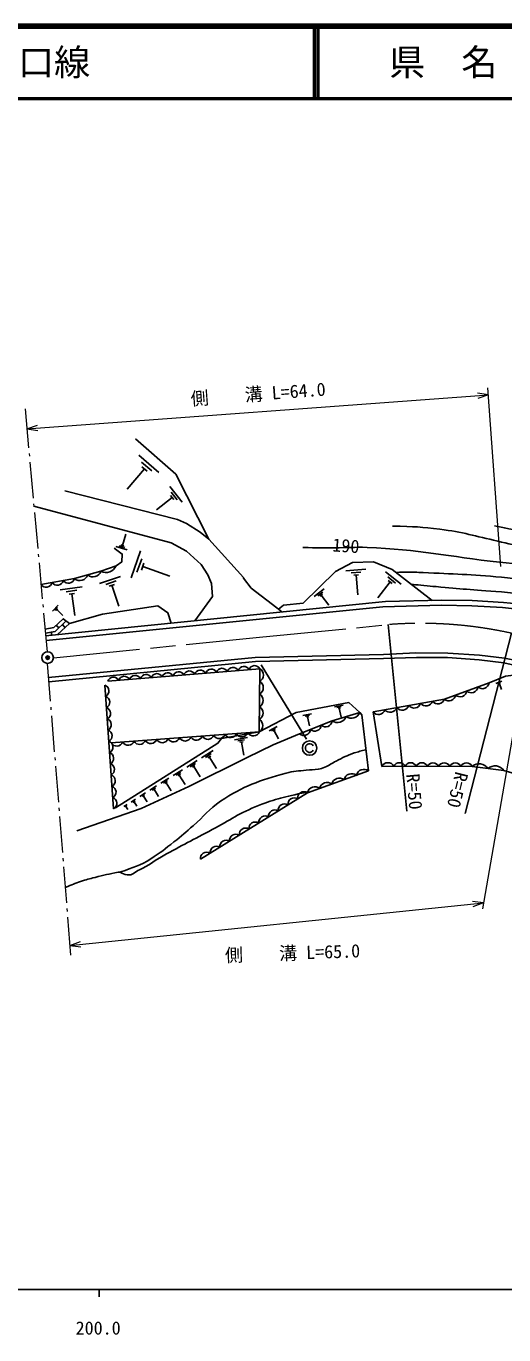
# Model space of a CAD drawing. Units: millimetres, scale not verified. Extents: x 40000 to 680000, y 20000 to 380000.
# Drawn here: x 257876 to 324021, y 198715 to 380000 of the extents above; entities that cross this region are included whole.
import ezdxf
from ezdxf.enums import TextEntityAlignment as Align

# ---------------------------------------------------------------- set-up
doc = ezdxf.new("R2010")
doc.units = ezdxf.units.MM
doc.header["$LTSCALE"] = 1000
doc.header["$PDMODE"] = 32
doc.header["$PDSIZE"] = 500
doc.linetypes.add('CHAIN', pattern=[18.5, 12, -1.5, 3.5, -1.5])
for name, color, linetype, lineweight in [('M-BGD', 7, 'Continuous', 25), ('M-BMK', 2, 'CHAIN', 13), ('M-BMK-HTXT', 7, 'Continuous', 13), ('M-BMK-SRVR', 3, 'Continuous', 25), ('M-STR-HTXT', 7, 'Continuous', 13), ('M-STR-STRC', 7, 'Continuous', 25), ('M-TTL', 2, 'Continuous', 140), ('M-TTL-BAND', 7, 'Continuous', 25), ('M-TTL-LINE', 7, 'Continuous', 50)]:
    doc.layers.add(name, color=color, linetype=linetype, lineweight=lineweight)
doc.layers.add('M-OTRS', color=6, linetype='Continuous')
doc.layers.add('M-TTL-TXT', color=7, linetype='Continuous')
doc.styles.add('ＭＳ ゴシック', font='')
doc.styles.get('ＭＳ ゴシック').set_extended_font_data('MS Gothic')

msp = doc.modelspace()

# ---------------------------------------------------------------- linework, layer by layer
at = {"layer": 'M-BGD'}
for p, q in [((273463, 320560), (276259, 318168)), ((273863, 319612), (275261, 318416)), ((274263, 318665), (271871, 315869)), ((273914, 318964), (274613, 318366)), ((277790, 316224), (279489, 314050)), ((277943, 315468), (278793, 314381)), ((278096, 314712), (275922, 313014)), ((277884, 314984), (278308, 314440)), ((271199, 308076), (271667, 309637)), ((271863, 307452), (270302, 307919)), ((271531, 307764), (270750, 307998)), ((271394, 308017), (271004, 308134)), ((272417, 303586), (273730, 307330)), ((273213, 304358), (273870, 306230)), ((273845, 304662), (274174, 305598)), ((274010, 305130), (277753, 303817)), ((302148, 304552), (304900, 304758)), ((268037, 302786), (270937, 303760)), ((268884, 302667), (270334, 303154)), ((302862, 304259), (304238, 304363)), ((303232, 303941), (303919, 303993)), ((303576, 303967), (303782, 301216)), ((308283, 303006), (306595, 300823)), ((307613, 304396), (309796, 302708)), ((307948, 303701), (309040, 302857)), ((308010, 303217), (308556, 302795)), ((262586, 301930), (265617, 302344)), ((263396, 301654), (264911, 301861)), ((263826, 301327), (264584, 301431)), ((264205, 301379), (264619, 298348)), ((269368, 302426), (270093, 302670)), ((269730, 302548), (270705, 299648)), ((297775, 300989), (299159, 302043)), ((298253, 301079), (298945, 301606)), ((298558, 301038), (298903, 301302)), ((298731, 301170), (299785, 299786)), ((261517, 298956), (262313, 299797)), ((261821, 299067), (262219, 299488)), ((262026, 299073), (262225, 299283)), ((262125, 299178), (262966, 298382)), ((261375, 296073), (261394, 295638)), ((262021, 296996), (262426, 296662)), ((262889, 297107), (263266, 296673)), ((269981, 271596), (268788, 288712)), ((322918, 288960), (323735, 289259)), ((323159, 288933), (323568, 289082)), ((323299, 288868), (323503, 288942)), ((323401, 288905), (323700, 288088)), ((296176, 284498), (297406, 284756)), ((300556, 285695), (301785, 285953)), ((300895, 285606), (301510, 285735)), ((301081, 285484), (301389, 285549)), ((301235, 285516), (301493, 284287)), ((302556, 286327), (304083, 284940)), ((307123, 277462), (305907, 285011)), ((291508, 282386), (292619, 282973)), ((296516, 284408), (297130, 284538)), ((296702, 284287), (297009, 284352)), ((296855, 284319), (297114, 283090)), ((286705, 281140), (288536, 281451)), ((287202, 280989), (288117, 281145)), ((291859, 282393), (292415, 282687)), ((292071, 282328), (292349, 282475)), ((292210, 282401), (292797, 281290)), ((282163, 278660), (283784, 279680)), ((282695, 278712), (283506, 279223)), ((287469, 280799), (287927, 280877)), ((287698, 280838), (288009, 279007)), ((280114, 277370), (281569, 278286)), ((280592, 277418), (281320, 277875)), ((280889, 277350), (281252, 277579)), ((281070, 277465), (281986, 276010)), ((283026, 278637), (283431, 278892)), ((283228, 278765), (284248, 277144)), ((276536, 275118), (277641, 275814)), ((278223, 276180), (279517, 276995)), ((278648, 276222), (279296, 276629)), ((278912, 276162), (279236, 276366)), ((279074, 276264), (279888, 274970)), ((273631, 273290), (274410, 273780)), ((275010, 274158), (275944, 274746)), ((275317, 274188), (275784, 274482)), ((275507, 274145), (275741, 274292)), ((275624, 274218), (276212, 273284)), ((276899, 275154), (277451, 275501)), ((277124, 275103), (277400, 275276)), ((277262, 275189), (277958, 274084)), ((271419, 271897), (271838, 272161)), ((271589, 271858), (271799, 271990)), ((272415, 272524), (273034, 272914)), ((272667, 272467), (272977, 272662)), ((272822, 272564), (273211, 271945)), ((273887, 273315), (274277, 273560)), ((274046, 273279), (274241, 273401)), ((274143, 273340), (274634, 272561)), ((271694, 271924), (271958, 271505))]:
    msp.add_line(p, q, dxfattribs=at)
for points in [[(283166, 308914), (278618, 317935), (272998, 322819)], [(260626, 294903), (307274, 299567), (315413, 299772), (319586, 299698), (323847, 299467), (326729, 299168), (334609, 297740), (344336, 295673), (351169, 294052), (354825, 292699), (356986, 292061), (360378, 291384), (363766, 291038), (366275, 291250), (370309, 291957), (374092, 292952), (377629, 294077), (382336, 296149), (409349, 310790), (413971, 312777), (417787, 314088), (420062, 314743), (425787, 315920), (429725, 316412)], [(263209, 315630), (278845, 311673), (280074, 311121), (281980, 309890), (283166, 308914), (287993, 303612), (287993, 303527), (289051, 302170), (292609, 299411), (293279, 298854)], [(258941, 313510), (277952, 308410), (280070, 307264), (282103, 305440), (283034, 303998), (283542, 302810), (283667, 300988), (281235, 297639)], [(259925, 302640), (264581, 303465), (268225, 304499), (270319, 305259), (271109, 305782), (271173, 306860), (270063, 307682)], [(292806, 299248), (293520, 299804), (296226, 300092), (300709, 304479), (303087, 305696), (305985, 305776), (308579, 304752), (314113, 300455)], [(260567, 295554), (307622, 300301), (315455, 300487), (319639, 300442), (323977, 300185), (326903, 299887)], [(262216, 295721), (263893, 297243), (268430, 298566), (276115, 299722), (277492, 298751), (277967, 297310)], [(263893, 297243), (262998, 297916), (261717, 296710), (260483, 296474)], [(260533, 295928), (261909, 296166), (263409, 297607)], [(260950, 289774), (289581, 292542), (307353, 292955), (311846, 293205), (316254, 293159), (320662, 292858), (324137, 292431), (326008, 292066)], [(260998, 289169), (289614, 291991), (307375, 292404), (311911, 292546), (316217, 292540), (320593, 292231), (324024, 291785), (325879, 291390)], [(269656, 280711), (290147, 282232), (290241, 290978), (269178, 289253)], [(321974, 289022), (324270, 289945), (330806, 290766)], [(305907, 285011), (315802, 286788), (321974, 289022)], [(401572, 286962), (396624, 283360), (391377, 279469), (387558, 277836), (380245, 275530), (372463, 273321), (367047, 272216), (361307, 271567), (350632, 271039), (345228, 271303), (340365, 272168), (324021, 276875), (319626, 277452), (308797, 277476), (307123, 277462)], [(270228, 271738), (284422, 280673), (284926, 281345), (290147, 282232), (295242, 284924), (302556, 286327)], [(295749, 281974), (300250, 283769), (304083, 284940)], [(304083, 284940), (304367, 284591), (305298, 276821)], [(264900, 268513), (273816, 271640), (280414, 274665), (288479, 278708), (292073, 280452), (295749, 281974)], [(305298, 276821), (296825, 273809), (281995, 264586)]]:
    msp.add_lwpolyline(points, dxfattribs=at)
for centre, radius, start, end in [((268933, 305811), 1492, 241.62121, 338.28639), ((260636, 303143), 871, 215.25945, 344.83116), ((262188, 303418), 871, 215.25945, 344.83116), ((263740, 303693), 871, 215.25945, 344.83116), ((265315, 304345), 1146, 230.16223, 341.51414), ((267137, 304862), 1146, 230.16223, 341.51414), ((272965, 289242), 820, 27.63708, 161.72798), ((274470, 289366), 820, 27.63708, 161.72798), ((275974, 289489), 820, 27.63708, 161.72798), ((277479, 289612), 820, 27.63708, 161.72798), ((278983, 289735), 820, 27.63708, 161.72798), ((280488, 289858), 820, 27.63708, 161.72798), ((281992, 289982), 820, 27.63708, 161.72798), ((283497, 290105), 820, 27.63708, 161.72798), ((285001, 290228), 820, 27.63708, 161.72798), ((286506, 290351), 820, 27.63708, 161.72798), ((288010, 290475), 820, 27.63708, 161.72798), ((289515, 290598), 820, 27.63708, 161.72798), ((289717, 290109), 1015, 299.87546, 58.89213), ((268485, 287910), 858, 298.65763, 69.31551), ((269956, 288996), 820, 27.63708, 161.72798), ((271461, 289119), 820, 27.63708, 161.72798), ((289698, 288360), 1015, 299.87546, 58.89213), ((319515, 288582), 923, 227.17921, 352.6079), ((321058, 289141), 923, 227.17921, 352.6079), ((268593, 286354), 858, 298.65763, 69.31551), ((289679, 286611), 1015, 299.87546, 58.89213), ((313248, 286789), 952, 218.52361, 341.84123), ((314897, 287085), 952, 218.52361, 341.84123), ((316429, 287465), 923, 227.17921, 352.6079), ((317972, 288024), 923, 227.17921, 352.6079), ((268702, 284798), 858, 298.65763, 69.31551), ((289660, 284861), 1015, 299.87546, 58.89213), ((302904, 285368), 1253, 233.9314, 340.03605), ((306651, 285604), 952, 218.52361, 341.84123), ((308300, 285900), 952, 218.52361, 341.84123), ((309950, 286196), 952, 218.52361, 341.84123), ((311599, 286492), 952, 218.52361, 341.84123), ((268810, 283242), 858, 298.65763, 69.31551), ((289641, 283112), 1015, 299.87546, 58.89213), ((297850, 283246), 902, 228.22404, 355.2538), ((299351, 283844), 902, 228.22404, 355.2538), ((300988, 284783), 1253, 233.9314, 340.03605), ((268918, 281686), 858, 298.65763, 69.31551), ((273569, 281377), 874, 209.60252, 338.88841), ((275145, 281494), 874, 209.60252, 338.88841), ((276722, 281611), 874, 209.60252, 338.88841), ((278298, 281728), 874, 209.60252, 338.88841), ((279874, 281845), 874, 209.60252, 338.88841), ((281450, 281962), 874, 209.60252, 338.88841), ((283026, 282079), 874, 209.60252, 338.88841), ((284603, 282196), 874, 209.60252, 338.88841), ((286179, 282313), 874, 209.60252, 338.88841), ((287755, 282430), 874, 209.60252, 338.88841), ((289331, 282547), 874, 209.60252, 338.88841), ((296350, 282647), 902, 228.22404, 355.2538), ((269027, 280130), 858, 298.65763, 69.31551), ((269135, 278573), 858, 298.65763, 69.31551), ((270417, 281143), 874, 209.60252, 338.88841), ((271993, 281260), 874, 209.60252, 338.88841), ((269244, 277017), 858, 298.65763, 69.31551), ((307964, 277018), 950, 28.76614, 152.19305), ((309570, 277126), 848, 24.11325, 155.6326), ((311117, 277122), 848, 24.11325, 155.6326), ((312664, 277119), 848, 24.11325, 155.6326), ((314211, 277115), 848, 24.11325, 155.6326), ((315758, 277112), 848, 24.11325, 155.6326), ((317305, 277108), 848, 24.11325, 155.6326), ((318852, 277105), 848, 24.11325, 155.6326), ((320597, 276338), 1478, 33.9599, 131.09698), ((322795, 276050), 1478, 33.9599, 131.09698), ((269352, 275461), 858, 298.65763, 69.31551), ((301249, 274789), 1059, 51.42035, 167.72002), ((302943, 275391), 1059, 51.42035, 167.72002), ((304638, 275994), 1059, 51.42035, 167.72002), ((269461, 273905), 858, 298.65763, 69.31551), ((296352, 273067), 880, 57.46567, 186.28618), ((297860, 273584), 1059, 51.42035, 167.72002), ((299554, 274186), 1059, 51.42035, 167.72002), ((269569, 272349), 858, 298.65763, 69.31551), ((293655, 271390), 880, 57.46567, 186.28618), ((295004, 272229), 880, 57.46567, 186.28618), ((290959, 269713), 880, 57.46567, 186.28618), ((292307, 270552), 880, 57.46567, 186.28618), ((288262, 268037), 880, 57.46567, 186.28618), ((289611, 268875), 880, 57.46567, 186.28618), ((285566, 266360), 880, 57.46567, 186.28618), ((286914, 267198), 880, 57.46567, 186.28618), ((282870, 264683), 880, 57.46567, 186.28618), ((284218, 265521), 880, 57.46567, 186.28618)]:
    msp.add_arc(centre, radius, start, end, dxfattribs=at)
for points, knots in [([(308599, 310756), (311682, 310679), (312621, 310626), (315177, 310309), (318343, 309915), (320067, 309372), (323177, 308665), (326095, 308002), (327705, 307532), (330593, 306751), (334564, 305677), (336810, 305135), (340721, 303860), (343809, 302852), (345442, 302004), (348540, 301028), (350138, 300524), (351021, 300164), (352670, 299864), (357697, 298952), (360537, 297871), (365638, 298157), (368497, 298317), (370120, 298513), (372887, 299252), (376700, 300271), (378825, 300946), (382469, 302465), (384791, 303432), (385998, 304183), (388243, 305320), (390206, 306314), (391269, 306944), (393240, 307922), (395598, 309093), (397007, 309574), (399319, 310831), (404382, 313585), (407236, 315126), (412026, 318332), (413408, 319257), (414166, 319800), (415504, 320787), (418616, 323082), (420424, 324287), (423436, 326713), (423964, 327139), (424242, 327398), (424764, 327831), (425399, 328360), (425806, 328596), (426405, 329166), (426920, 329656), (427094, 329850), (427646, 330497)], [0, 0, 0, 0, 1, 1, 1, 2, 2, 2, 3, 3, 3, 4, 4, 4, 5, 5, 5, 6, 6, 6, 7, 7, 7, 8, 8, 8, 9, 9, 9, 10, 10, 10, 11, 11, 11, 12, 12, 12, 13, 13, 13, 14, 14, 14, 15, 15, 15, 16, 16, 16, 17, 17, 17, 18, 18, 18, 18]), ([(322725, 310765), (326743, 309986), (327865, 309804), (331104, 308955), (333202, 308404), (334375, 308081), (336443, 307424), (341172, 305920), (343573, 304367), (348307, 302878), (350146, 302299), (351149, 301828), (353053, 301517), (357967, 300713), (360758, 299741), (365724, 300106), (368193, 300288), (369644, 300229), (371998, 300991), (380615, 303779), (385262, 305964), (393327, 310084), (398189, 312568), (400769, 314236), (405413, 317109), (408299, 318894), (409881, 319951), (412665, 321891), (416762, 324747), (418058, 325857), (422803, 329681)], [0, 0, 0, 0, 1, 1, 1, 2, 2, 2, 3, 3, 3, 4, 4, 4, 5, 5, 5, 6, 6, 6, 7, 7, 7, 8, 8, 8, 9, 9, 9, 10, 10, 10, 10]), ([(296195, 307777), (298325, 307746), (298874, 307738), (300591, 307741), (302344, 307743), (303326, 307856), (305078, 307792), (312286, 307527), (316260, 306529), (323429, 305740), (326028, 305455), (327499, 305412), (330083, 305014), (333869, 304430), (335901, 303634), (339580, 302569), (341580, 301990), (342639, 301474), (344624, 300846), (347614, 299900), (349262, 299245), (352329, 298593), (357434, 297507), (360333, 296617), (365552, 296673), (368000, 296700), (369373, 296916), (371783, 297346), (375047, 297928), (376236, 298429), (379923, 299754)], [0, 0, 0, 0, 1, 1, 1, 2, 2, 2, 3, 3, 3, 4, 4, 4, 5, 5, 5, 6, 6, 6, 7, 7, 7, 8, 8, 8, 9, 9, 9, 10, 10, 10, 10]), ([(309109, 304340), (309844, 304371), (310044, 304375), (310643, 304377), (311498, 304381), (311977, 304347), (312831, 304309), (317073, 304120), (319452, 304034), (323681, 303663), (326016, 303459), (327302, 303147), (329615, 302768), (332895, 302230), (334723, 301852), (337963, 301107), (338486, 300987), (338764, 300861), (339280, 300714), (341302, 300137), (342441, 299838), (344468, 299280), (347403, 298473), (349010, 297864), (351989, 297237), (357207, 296139), (360136, 294903), (365465, 295063), (367668, 295129), (368874, 295536), (371033, 295977), (373373, 296455), (374166, 296683), (376963, 297465)], [0, 0, 0, 0, 1, 1, 1, 2, 2, 2, 3, 3, 3, 4, 4, 4, 5, 5, 5, 6, 6, 6, 7, 7, 7, 8, 8, 8, 9, 9, 9, 10, 10, 10, 11, 11, 11, 11]), ([(311246, 302681), (312076, 302603), (312284, 302583), (312949, 302520), (313614, 302457), (313987, 302420), (314652, 302358), (318191, 302028), (319319, 301962), (323722, 301629)], [0, 0, 0, 0, 1, 1, 1, 2, 2, 2, 3, 3, 3, 3]), ([(323722, 301629), (330515, 300874), (332390, 300783), (337877, 299793), (338938, 299602), (339535, 299508), (340589, 299282), (342859, 298796), (344105, 298408), (346338, 297774), (348476, 297166), (349560, 296433), (351733, 295966), (357003, 294832), (359990, 293928), (365380, 293919), (366717, 293916), (367455, 294130), (368780, 294312), (369756, 294446), (370308, 294506), (371270, 294720), (373044, 295116), (373676, 295474), (375632, 296342)], [0, 0, 0, 0, 1, 1, 1, 2, 2, 2, 3, 3, 3, 4, 4, 4, 5, 5, 5, 6, 6, 6, 7, 7, 7, 8, 8, 8, 8]), ([(263284, 260676), (264286, 261100), (264571, 261224), (265420, 261508), (266186, 261765), (266626, 261876), (267406, 262085), (268639, 262414), (269346, 262535), (270597, 262789), (270754, 262821), (270850, 262801), (271001, 262853), (272677, 263426), (273648, 263741), (275156, 264671), (276467, 265480), (277128, 266047), (278337, 267000), (279408, 267843), (279979, 268352), (281010, 269244), (282509, 270539), (283140, 271527), (284785, 272631), (287988, 274780), (290150, 275465), (293859, 276522), (294927, 276826), (295568, 276813), (296672, 276929), (297315, 276996), (297685, 276956), (298321, 277073), (298685, 277140), (298892, 277187), (299234, 277329), (299875, 277595), (300165, 277885), (300787, 278194), (301755, 278675), (302288, 278982), (303317, 279315), (303944, 279517), (304180, 279587), (304947, 279753)], [0, 0, 0, 0, 1, 1, 1, 2, 2, 2, 3, 3, 3, 4, 4, 4, 5, 5, 5, 6, 6, 6, 7, 7, 7, 8, 8, 8, 9, 9, 9, 10, 10, 10, 11, 11, 11, 12, 12, 12, 13, 13, 13, 14, 14, 14, 15, 15, 15, 15]), ([(270871, 262829), (271227, 262584), (271466, 262482), (271891, 262428), (272599, 262338), (272928, 262837), (273572, 263146), (274901, 263784), (275537, 264342), (276825, 265061), (279462, 266532), (280969, 267302), (283638, 268713), (286129, 270029), (287414, 271014), (290041, 272033), (292522, 272995), (293550, 273223), (296605, 273861)], [0, 0, 0, 0, 1, 1, 1, 2, 2, 2, 3, 3, 3, 4, 4, 4, 5, 5, 5, 6, 6, 6, 6])]:
    msp.add_open_spline(points, degree=3, knots=knots, dxfattribs=at)
at = {"layer": 'M-BMK'}
msp.add_lwpolyline([(261644, 292501), (290207, 295344), (307991, 297098)], dxfattribs=at)
msp.add_arc((312501, 238858), 58414, 77.55827, 94.42798, dxfattribs=at)
at = {"layer": 'M-BMK-HTXT'}
for p, q in [((257721, 326984), (258208, 321606)), ((258280, 320809), (258316, 320411)), ((258388, 319614), (258839, 314635)), ((258911, 313838), (258947, 313439)), ((259019, 312643), (259470, 307663)), ((259542, 306866), (259578, 306468)), ((259651, 305671), (260101, 300692)), ((260174, 299895), (260210, 299497)), ((260282, 298700), (260769, 293322)), ((260793, 291727), (261214, 286473)), ((261278, 285676), (261310, 285277)), ((261374, 284479), (261774, 279495)), ((261838, 278698), (261870, 278299)), ((261934, 277502), (262334, 272518)), ((262398, 271720), (262430, 271322)), ((262494, 270524), (262894, 265540)), ((262958, 264743), (262990, 264344)), ((263054, 263547), (263454, 258563)), ((263518, 257765), (263550, 257366)), ((263614, 256569), (264035, 251315))]:
    msp.add_line(p, q, dxfattribs=at)
at = {"layer": 'M-BMK-SRVR'}
for p, q in [((307991, 297098), (310590, 271234)), ((318646, 270946), (325086, 295900))]:
    msp.add_line(p, q, dxfattribs=at)
msp.add_circle((260844, 292525), 800, dxfattribs=at)
at = {"layer": 'M-OTRS'}
msp.add_point((260844, 292525), dxfattribs=at)
at = {"layer": 'M-STR-HTXT'}
for p, q in [((257969, 324242), (321880, 328909)), ((321880, 328909), (320356, 329174)), ((321880, 328909), (320411, 328426)), ((323613, 305172), (321807, 329907)), ((257969, 324242), (259438, 324725)), ((257969, 324242), (259492, 323977)), ((326050, 286393), (321058, 257724)), ((263927, 252668), (321201, 258544)), ((321201, 258544), (319670, 258764)), ((321201, 258544), (319747, 258018)), ((263927, 252668), (265381, 253194)), ((263927, 252668), (265457, 252448))]:
    msp.add_line(p, q, dxfattribs=at)
at = {"layer": 'M-STR-STRC'}
for p, q in [((296690, 281246), (290421, 291550)), ((296622, 280303), (296572, 280103)), ((296572, 280103), (296572, 279903)), ((296572, 279903), (296622, 279703)), ((296722, 280453), (296622, 280303)), ((296622, 279703), (296722, 279553)), ((296872, 280553), (296722, 280453)), ((296722, 279553), (296872, 279453)), ((297022, 280603), (296872, 280553)), ((296872, 279453), (297022, 279403)), ((297222, 280603), (297022, 280603)), ((297022, 279403), (297222, 279403)), ((297372, 280553), (297222, 280603)), ((297222, 279403), (297372, 279453)), ((297522, 280453), (297372, 280553)), ((297372, 279453), (297522, 279553)), ((297622, 280303), (297522, 280453)), ((297522, 279553), (297622, 279703))]:
    msp.add_line(p, q, dxfattribs=at)
msp.add_circle((297122, 280003), 1000, dxfattribs=at)
at = {"layer": 'M-TTL'}
msp.add_line((680000, 380000), (40000, 380000), dxfattribs=at)
at = {"layer": 'M-TTL-BAND'}
for p, q in [((40000, 205000), (579000, 205000)), ((268000, 205000), (268000, 204000))]:
    msp.add_line(p, q, dxfattribs=at)
at = {"layer": 'M-TTL-LINE'}
for p, q in [((297750, 380000), (297750, 370000)), ((298250, 380000), (298250, 370000)), ((40000, 370000), (680000, 370000))]:
    msp.add_line(p, q, dxfattribs=at)

# ---------------------------------------------------------------- texts
at = {"layer": 'M-BGD', "style": 'ＭＳ ゴシック'}
msp.add_text('190', height=1833, rotation=355.93, dxfattribs=at).set_placement((300186, 306699), align=Align.BOTTOM_LEFT)
at = {"layer": 'M-BMK-SRVR', "style": 'ＭＳ ゴシック'}
for rotation, p in [(274.93, (311423, 276454)), (256.248, (318220, 276621))]:
    msp.add_text('R=50', height=1833, rotation=rotation, dxfattribs=at).set_placement(p, align=Align.MIDDLE_LEFT)
at = {"layer": 'M-STR-HTXT', "style": 'ＭＳ ゴシック'}
for s, rotation, p in [('側\u3000\u3000溝 L=64.0', 4.177, (290102, 327591)), ('側\u3000\u3000溝 L=65.0', 1.961, (294812, 250145))]:
    msp.add_text(s, height=1833, rotation=rotation, dxfattribs=at).set_placement(p, align=Align.BOTTOM_CENTER)
at = {"layer": 'M-TTL-BAND', "style": 'ＭＳ ゴシック'}
msp.add_text('200.0', height=1833, dxfattribs=at).set_placement((267844, 198195), align=Align.BOTTOM_CENTER)
at = {"layer": 'M-TTL-TXT', "style": 'ＭＳ ゴシック'}
msp.add_text('一般県道\u3000柿木山口線', height=3666, dxfattribs=at).set_placement((216734, 375000), align=Align.MIDDLE_LEFT)
msp.add_text('県\u3000名', height=3666, dxfattribs=at).set_placement((315625, 375000), align=Align.MIDDLE_CENTER)

doc.saveas('drawing.dxf')
